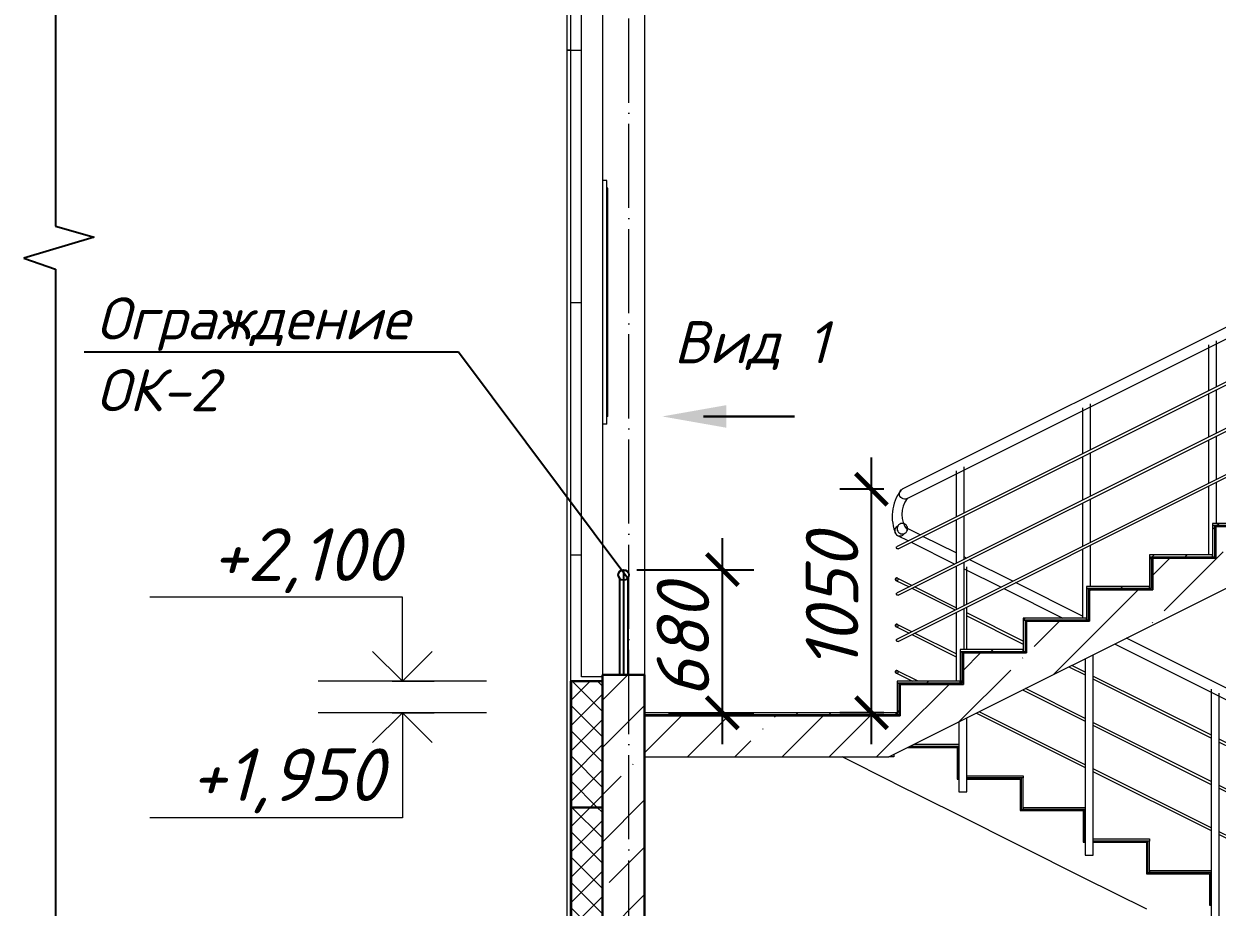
# Model space of a CAD drawing. Header units: millimetres. Extents: x 2655748 to 2694748, y -660716 to -632898.
# Drawn here: x 2669742 to 2675414, y -643606 to -639408 of the extents above; entities that cross this region are included whole.
import ezdxf

# ---------------------------------------------------------------- set-up
doc = ezdxf.new("R2010")
doc.units = ezdxf.units.MM
doc.header["$LTSCALE"] = 20
doc.linetypes.add('_ШПТ__20_т__2_5__Линия сетки', pattern=[25, 20, -2.5, 0, -2.5])
doc.linetypes.add('CENTER', pattern=[50.8, 31.75, -6.35, 6.35, -6.35])
doc.layers.add('ANNO-TEXT', color=251, linetype='Continuous')
for name, color, linetype, lineweight, true_color in [('Балясины', 7, 'Continuous', 9, 0x408080), ('Импосты витража', 7, 'Continuous', 9, 0x004080), ('Лестницы', 7, 'Continuous', 9, 0x506c76), ('Линии', 7, 'Continuous', 9, 0x00a600), ('Ограждение', 7, 'Continuous', 9, 0x408080), ('Панели витража', 7, 'Continuous', 9, 0x0080c0), ('Поручни', 7, 'Continuous', 9, 0x408080)]:
    doc.layers.add(name, color=color, linetype=linetype, lineweight=lineweight, true_color=true_color)
for name, color, linetype, lineweight in [('Высотные отметки', 7, 'Continuous', 9), ('Обобщенные модели', 7, 'Continuous', 18), ('ОСИ', 251, 'CENTER', 18), ('Разрезы', 7, 'Continuous', 9), ('Стены', 7, 'Continuous', 18), ('Стены разрез', 7, 'Continuous', 30), ('Стены штриховка', 7, 'Continuous', 30), ('Типовые аннотации', 7, 'Continuous', 18)]:
    doc.layers.add(name, color=color, linetype=linetype, lineweight=lineweight)
doc.styles.add('PDF ISOCPEUR Italic', font='isocpeui.ttf')
doc.styles.add('SPDS', font='isocpeui.ttf')
doc.dimstyles.new('м 100', dxfattribs={"dimscale": 100, "dimtxt": 2, "dimasz": 1.5, "dimexe": 1.5, "dimexo": 0.625, "dimtad": 1, "dimdec": 0, "dimrnd": 5, "dimtxsty": 'SPDS', "dimblk": 'ARCHTICK', "dimcen": 2.5, "dimdle": 1.5, "dimclrd": 256, "dimclre": 256, "dimclrt": 256, "dimadec": 0, "dimazin": 0, "dimtfac": 1, "dimtdec": 0, "dimtmove": 1, "dimatfit": 3, "dimldrblk": 'OPEN30', "dimfxl": 1, "dimarcsym": 0})
pattern_1 = [(45, (2677799.68, -641131.9), (-106.066, 106.066), [])]
pattern_2 = [(45, (2677799.675, -641131.91), (-60.1041, 60.1041), []), (135, (2677799.675, -641131.91), (-60.1041, -60.1041), [])]
pattern_3 = [(45, (2677799.68, -641131.9), (-224.506, 224.506), []), (45, (2678024.18, -641131.9), (-224.506, 224.506), [396.875, -79.375, 3.353, -76.022])]
pattern_4 = [(0, (2677799.68, -641131.91), (406.4, 101.6), [33.528, -271.272, 33.528, -271.272, -1625.6]), (0, (2677799.68, -641131.91), (406.4, 101.6), [-609.6, 33.528, -576.072, 33.528, -271.272, -711.2]), (0, (2677799.68, -641131.91), (406.4, 101.6), [-1524, 33.528, -169.672, 33.528, -474.472]), (120, (2677952.08, -641081.11), (-291.1882, 301.1527), [33.528, -271.272, 33.528, -271.272, -1625.6]), (120, (2677952.08, -641081.11), (-291.1882, 301.1527), [-609.6, 33.528, -576.072, 33.528, -271.272, -711.2]), (120, (2677952.08, -641081.11), (-291.1882, 301.1527), [-1524, 33.528, -169.672, 33.528, -474.472]), (240, (2678002.88, -640877.91), (-115.2118, -402.7527), [33.528, -271.272, 33.528, -271.272, -1625.6]), (240, (2678002.88, -640877.91), (-115.2118, -402.7527), [-609.6, 33.528, -576.072, 33.528, -271.272, -711.2]), (240, (2678002.88, -640877.91), (-115.2118, -402.7527), [-1524, 33.528, -169.672, 33.528, -474.472])]
pattern_5 = [(45, (2677799.68, -641131.9), (-235.732, 235.732), []), (45, (2677956.83, -641131.9), (-235.732, 235.732), [])]

# ---------------------------------------------------------------- blocks, each defined once
blk = doc.blocks.new('Прямоугольный импост - 50х100 мм RAL 9016-1207083-_О__Р__2-2_')
at = {"layer": 'Импосты витража', "color": 7}
for p, q in [((-225, 2120), (-225, 3310)), ((-125, 3310), (-125, 2130)), ((-125, 2120), (-225, 2120))]:
    blk.add_line(p, q, dxfattribs=at)
blk = doc.blocks.new('Прямоугольный импост - 50х100 мм RAL 9016-1207060-_О__Р__2-2_')
at = {"layer": 'Импосты витража', "color": 7}
for p, q in [((-225, 5680), (-125, 5680)), ((-225, 4490), (-225, 5680)), ((-125, 5680), (-125, 4490))]:
    blk.add_line(p, q, dxfattribs=at)
blk = doc.blocks.new('135_Витраж створка_Открывание_Профиль - Правое верхнее открывание-1512337-_О__Р__2-2_')
at = {"layer": 'Панели витража', "color": 7}
for p, q in [((-105, 4479), (-125, 4479)), ((-105, 3321), (-105, 4479)), ((-100, 4442.6), (-105, 4442.6)), ((-100, 3357.4), (-100, 4442.6)), ((-100, 3357.4), (-105, 3357.4)), ((-105, 3321), (-125, 3321))]:
    blk.add_line(p, q, dxfattribs=at)
blk = doc.blocks.new('Прямоугольный импост - 50х100 мм RAL 9016-1207086-_О__Р__2-2_')
at = {"layer": 'Импосты витража', "color": 7}
for p, q in [((-225, 3310), (-225, 4490)), ((-125, 4490), (-125, 3310))]:
    blk.add_line(p, q, dxfattribs=at)
blk = doc.blocks.new('Ограждение - 38 RAL 7004-1247687-_О__Р__2-2_')
at = {"layer": 'Балясины', "color": 7}
for p, q in [((4831, 4722.1), (4831, 4517.8)), ((4869, 4536.8), (4869, 4741.1)), ((4831, 4504.8), (4831, 4297.8)), ((4869, 4316.8), (4869, 4523.8)), ((4831, 4284.8), (4831, 4077.8)), ((4869, 4096.8), (4869, 4303.8)), ((4869, 3750), (4869, 4083.8)), ((4831, 4064.8), (4831, 3750))]:
    blk.add_line(p, q, dxfattribs=at)
blk = doc.blocks.new('Ограждение - 38 RAL 7004-1247689-_О__Р__2-2_')
at = {"layer": 'Балясины', "color": 7}
for p, q in [((4556, 4599.4), (4556, 4380.3)), ((4594, 4399.3), (4594, 4618.4)), ((4594, 4179.3), (4594, 4386.4)), ((4556, 4367.4), (4556, 4160.3)), ((4556, 4147.4), (4556, 3940.3)), ((4594, 3959.3), (4594, 4166.4)), ((4556, 3927.4), (4556, 3600)), ((4594, 3750), (4594, 3946.4))]:
    blk.add_line(p, q, dxfattribs=at)
blk = doc.blocks.new('Ограждение - 38 RAL 7004-V20-_О__Р__2-2_')
at = {"layer": 'Балясины', "color": 7}
for p, q in [((3994, 4099.3), (3994, 4318.4)), ((3956, 4299.4), (3956, 4080.3)), ((3994, 3879.3), (3994, 4086.5)), ((3956, 4067.5), (3956, 3860.3)), ((3994, 3659.3), (3994, 3866.5)), ((3956, 3847.5), (3956, 3640.3)), ((3994, 3450), (3994, 3646.5)), ((3956, 3627.5), (3956, 3300))]:
    blk.add_line(p, q, dxfattribs=at)
blk = doc.blocks.new('Ограждение - 38 RAL 7004-V21-_О__Р__2-2_')
at = {"layer": 'Балясины', "color": 7}
for p, q in [((3356, 3999.4), (3356, 3780.3)), ((3394, 3799.3), (3394, 4018.4)), ((3356, 3767.3), (3356, 3560.3)), ((3394, 3579.3), (3394, 3786.3)), ((3356, 3547.3), (3356, 3340.3)), ((3394, 3359.3), (3394, 3566.3)), ((3356, 3327.3), (3356, 3000)), ((3394, 3150), (3394, 3346.3))]:
    blk.add_line(p, q, dxfattribs=at)
blk = doc.blocks.new('Ограждение - 38 RAL 7004-V22-_О__Р__2-2_')
at = {"layer": 'Балясины', "color": 7}
for p, q in [((2194, 3199.1), (2194, 3418.4)), ((2156, 3399.4), (2156, 3180.1)), ((2194, 2979.1), (2194, 3186.3)), ((2156, 3167.3), (2156, 2960.1)), ((2194, 2759.1), (2194, 2966.3)), ((2156, 2947.3), (2156, 2740.1)), ((2156, 2727.3), (2156, 2400)), ((2194, 2550), (2194, 2746.3))]:
    blk.add_line(p, q, dxfattribs=at)
blk = doc.blocks.new('Ограждение - 38 RAL 7004-V23-_О__Р__2-2_')
at = {"layer": 'Балясины', "color": 7}
for p, q in [((1556, 3099.4), (1556, 2880.2)), ((1594, 2899.2), (1594, 3118.4)), ((1556, 2867.3), (1556, 2660.2)), ((1594, 2679.2), (1594, 2886.3)), ((1594, 2459.2), (1594, 2666.3)), ((1556, 2647.3), (1556, 2440.2)), ((1594, 2250), (1594, 2446.3)), ((1556, 2427.3), (1556, 2100))]:
    blk.add_line(p, q, dxfattribs=at)
blk = doc.blocks.new('Ограждение - 38 RAL 7004-V24-_О__Р__2-2_')
at = {"layer": 'Балясины', "color": 7}
for p, q in [((1606.5, 2465.5), (1606.5, 2643.2)), ((1606.5, 2250), (1606.5, 2452.6)), ((1568.5, 1906.5), (1568.5, 1573.8)), ((1606.5, 1573.8), (1606.5, 1925.5)), ((1568.5, 1573.8), (1587.5, 1573.8)), ((1587.5, 1573.8), (1606.5, 1573.8))]:
    blk.add_line(p, q, dxfattribs=at)
blk = doc.blocks.new('Ограждение - 38 RAL 7004-V25-_О__Р__2-2_')
at = {"layer": 'Балясины', "color": 7}
for p, q in [((2206.5, 1273.8), (2206.5, 2225.5)), ((2168.5, 2206.5), (2168.5, 1273.8)), ((2168.5, 1273.8), (2187.5, 1273.8)), ((2187.5, 1273.8), (2206.5, 1273.8))]:
    blk.add_line(p, q, dxfattribs=at)
blk = doc.blocks.new('Ограждение - 38 RAL 7004-V26-_О__Р__2-2_')
at = {"layer": 'Балясины', "color": 7}
for p, q in [((2768.5, 2062.2), (2768.5, 973.7)), ((2806.5, 973.7), (2806.5, 2043.2)), ((2768.5, 973.7), (2787.5, 973.7)), ((2787.5, 973.7), (2806.5, 973.7))]:
    blk.add_line(p, q, dxfattribs=at)
blk = doc.blocks.new('Ограждение - Ограждение-1239730-_О__Р__2-2_')
at = {"layer": 'Поручни', "color": 7}
for p, q in [((4850, 4787.5), (1300, 3012.5)), ((1322.4, 2967.8), (4872.4, 4742.8)), ((4875, 4540), (1275, 2740)), ((1280.4, 2729.3), (4880.4, 4529.3)), ((4875, 4320), (1275, 2520)), ((1280.4, 2509.3), (4880.4, 4309.3)), ((4875, 4100), (1275, 2300)), ((1280.4, 2289.3), (4880.4, 4089.3)), ((1277.6, 2792.8), (1329.3, 2766.9)), ((1385.2, 2794.9), (1325, 2825)), ((1556.3, 2709.4), (1398.2, 2788.4)), ((1342.3, 2760.5), (1549.4, 2656.9)), ((1605.3, 2684.9), (1593.7, 2690.6)), ((1825.3, 2574.8), (1618.2, 2678.4)), ((1593.7, 2634.7), (1769.4, 2546.9)), ((1269.6, 2579.3), (1331.8, 2548.2)), ((1345.2, 2554.9), (1278.4, 2588.3)), ((2156, 2409.5), (1838.2, 2568.4)), ((1344.8, 2541.7), (1551.1, 2438.5)), ((1556.2, 2449.4), (1358.2, 2548.4)), ((1782.3, 2540.5), (2063.2, 2400)), ((1874, 2290.5), (1606.1, 2424.4)), ((1606.1, 2411), (1875, 2276.6)), ((1269.6, 2359.3), (1331.8, 2328.2)), ((1345.2, 2334.9), (1278.4, 2368.3)), ((1556.1, 2229.5), (1358.2, 2328.4)), ((1344.8, 2321.7), (1556.1, 2216)), ((2309.3, 2276.9), (4875, 994.1)), ((4875, 1050), (2365.2, 2304.9)), ((2091.8, 2168.2), (2168.9, 2129.7)), ((2168.9, 2143.1), (2105.2, 2174.9)), ((1269.6, 2139.3), (1348.2, 2100)), ((1375, 2100), (1278.4, 2148.3)), ((2768.9, 1843.1), (2206.1, 2124.4)), ((2206.1, 2111), (2768.9, 1829.7)), ((1871.8, 2058.2), (2168.8, 1909.7)), ((2168.8, 1923.1), (1885.2, 2064.9)), ((1651.8, 1948.2), (2168.7, 1689.7)), ((2168.7, 1703.2), (1665.2, 1954.9)), ((2768.8, 1623.1), (2206.2, 1904.4)), ((2206.2, 1891), (2768.8, 1609.7)), ((3368.9, 1543.1), (2806.1, 1824.4)), ((2806.1, 1811), (3368.9, 1529.7)), ((2206.3, 1670.9), (2768.7, 1389.7)), ((2768.7, 1403.2), (2207.5, 1683.8)), ((3368.8, 1323.1), (2806.2, 1604.4)), ((2806.2, 1591), (3368.8, 1309.7)), ((3968.9, 1243.1), (3406.1, 1524.4)), ((3406.1, 1511), (3968.9, 1229.7)), ((3368.7, 1103.2), (2806.3, 1384.3)), ((2806.3, 1370.9), (3368.7, 1089.7)), ((3968.8, 1023.1), (3406.2, 1304.4)), ((3406.2, 1291), (3968.8, 1009.7)), ((4568.9, 943.1), (4006.1, 1224.4)), ((4006.1, 1211), (4568.9, 929.7)), ((3968.7, 803.2), (3406.3, 1084.3)), ((3406.3, 1070.9), (3968.7, 789.7)), ((4568.8, 723.1), (4006.2, 1004.4)), ((4006.2, 991), (4568.8, 709.7)), ((4875, 790), (4606.1, 924.4)), ((4606.1, 911), (4875, 776.6)), ((4568.7, 503.2), (4006.3, 784.3)), ((4006.3, 770.9), (4568.7, 489.7)), ((4875, 570), (4606.2, 704.4)), ((4606.2, 691), (4875, 556.6)), ((4875, 350), (4606.3, 484.3)), ((4607.5, 470.3), (4875, 336.6))]:
    blk.add_line(p, q, dxfattribs=at)
at = {"layer": 'Поручни', "color": 7, "flags": 128}
for points in [[(4871.5, 4787.7), (4867.7, 4792.7), (4862.5, 4796.7), (4856.5, 4799.1), (4850, 4800), (4843.5, 4799.1), (4837.5, 4796.7), (4832.3, 4792.7), (4828.3, 4787.5), (4825.9, 4781.5), (4825, 4775)], [(4850, 4787.5), (4856.2, 4789.6), (4862.7, 4790.1), (4869.1, 4788.9), (4875, 4786), (4879.9, 4781.7), (4883.5, 4776.3)], [(4883.5, 4776.3), (4885.7, 4770.2), (4886.1, 4763.6), (4884.9, 4757.2), (4882, 4751.4), (4877.8, 4746.4), (4872.4, 4742.8)], [(4875, 4540), (4873.4, 4539.8), (4872, 4539.2), (4870.8, 4538.2)], [(4875, 4540), (4876.5, 4540.5), (4878, 4540.6), (4879.6, 4540.3), (4881, 4539.6), (4882.2, 4538.6), (4883, 4537.3)], [(4883, 4537.3), (4883.6, 4535.8), (4883.7, 4534.3), (4883.4, 4532.7), (4882.7, 4531.3), (4881.7, 4530.1), (4880.4, 4529.3)], [(4875, 4320), (4873.4, 4319.8), (4872, 4319.2), (4870.8, 4318.2)], [(4875, 4320), (4876.5, 4320.5), (4878, 4320.6), (4879.6, 4320.3), (4881, 4319.6), (4882.2, 4318.6), (4883, 4317.3)], [(4883, 4317.3), (4883.6, 4315.8), (4883.7, 4314.3), (4883.4, 4312.7), (4882.7, 4311.3), (4881.7, 4310.1), (4880.4, 4309.3)], [(4875, 4100), (4873.4, 4099.8), (4872, 4099.2), (4870.8, 4098.2)], [(4875, 4100), (4876.5, 4100.5), (4878, 4100.6), (4879.6, 4100.3), (4881, 4099.6), (4882.2, 4098.6), (4883, 4097.3)], [(4883, 4097.3), (4883.6, 4095.8), (4883.7, 4094.3), (4883.4, 4092.7), (4882.7, 4091.3), (4881.7, 4090.1), (4880.4, 4089.3)], [(1288.8, 2979), (1286.7, 2985.1), (1286.2, 2991.6), (1287.5, 2998), (1290.3, 3003.9), (1294.6, 3008.8), (1300, 3012.5)], [(1322.4, 2967.8), (1316.2, 2965.6), (1309.7, 2965.2), (1303.3, 2966.4), (1297.4, 2969.3), (1292.5, 2973.6), (1288.8, 2979)], [(1278.4, 2837.9), (1275, 2836), (1270.1, 2831.7), (1266.5, 2826.3)], [(1325, 2825), (1324.1, 2831.5), (1321.7, 2837.5), (1317.7, 2842.7), (1312.5, 2846.7), (1306.5, 2849.1), (1300, 2850), (1293.5, 2849.1), (1287.5, 2846.7), (1282.3, 2842.7), (1278.3, 2837.5), (1275.9, 2831.5), (1275, 2825)], [(1266.5, 2826.3), (1264.3, 2820.2), (1263.9, 2813.6), (1265.1, 2807.2), (1268, 2801.4), (1272.2, 2796.4), (1277.6, 2792.8), (1283.8, 2790.6), (1290.3, 2790.2), (1296.7, 2791.4), (1302.6, 2794.3), (1307.5, 2798.6), (1310.2, 2802.2)], [(1275, 2825), (1275.9, 2818.5), (1278.3, 2812.5), (1282.3, 2807.3), (1287.5, 2803.3), (1293.5, 2800.9), (1300, 2800), (1306.5, 2800.9), (1312.5, 2803.3), (1317.7, 2807.3), (1321.7, 2812.5), (1324.1, 2818.5), (1325, 2825)], [(1272.3, 2732), (1271.8, 2733.4), (1271.7, 2735), (1272, 2736.5), (1272.7, 2737.9), (1273.7, 2739.1), (1275, 2740)], [(1280.4, 2729.3), (1278.9, 2728.8), (1277.3, 2728.6), (1275.8, 2728.9), (1274.4, 2729.6), (1273.2, 2730.7), (1272.3, 2732)], [(1267, 2587.3), (1266.4, 2585.8), (1266.3, 2584.3), (1266.6, 2582.7), (1267.3, 2581.3), (1268.3, 2580.1), (1269.6, 2579.3), (1271.1, 2578.8), (1272.3, 2578.6)], [(1275, 2590), (1273.5, 2590.5), (1272, 2590.6), (1270.4, 2590.3), (1269, 2589.6), (1267.8, 2588.6), (1267, 2587.3)], [(1281, 2584), (1280.8, 2585.6), (1280.2, 2587), (1279.2, 2588.2), (1278, 2589.2), (1276.6, 2589.8), (1275, 2590), (1273.4, 2589.8), (1272, 2589.2), (1270.8, 2588.2), (1269.8, 2587), (1269.2, 2585.6), (1269, 2584)], [(1269, 2584), (1269.2, 2582.4), (1269.8, 2581), (1270.8, 2579.8), (1272, 2578.8), (1273.4, 2578.2), (1275, 2578), (1276.6, 2578.2), (1278, 2578.8), (1279.2, 2579.8), (1280.2, 2581), (1280.8, 2582.4), (1281, 2584)], [(1272.3, 2512), (1271.8, 2513.4), (1271.7, 2515), (1272, 2516.5), (1272.7, 2517.9), (1273.7, 2519.1), (1275, 2520)], [(1280.4, 2509.3), (1278.9, 2508.8), (1277.3, 2508.6), (1275.8, 2508.9), (1274.4, 2509.6), (1273.2, 2510.7), (1272.3, 2512)], [(1267, 2367.3), (1266.4, 2365.8), (1266.3, 2364.3), (1266.6, 2362.7), (1267.3, 2361.3), (1268.3, 2360.1), (1269.6, 2359.3), (1271.1, 2358.8), (1272.3, 2358.6)], [(1275, 2370), (1273.5, 2370.5), (1272, 2370.6), (1270.4, 2370.3), (1269, 2369.6), (1267.8, 2368.6), (1267, 2367.3)], [(1281, 2364), (1280.8, 2365.6), (1280.2, 2367), (1279.2, 2368.2), (1278, 2369.2), (1276.6, 2369.8), (1275, 2370), (1273.4, 2369.8), (1272, 2369.2), (1270.8, 2368.2), (1269.8, 2367), (1269.2, 2365.6), (1269, 2364)], [(1269, 2364), (1269.2, 2362.4), (1269.8, 2361), (1270.8, 2359.8), (1272, 2358.8), (1273.4, 2358.2), (1275, 2358), (1276.6, 2358.2), (1278, 2358.8), (1279.2, 2359.8), (1280.2, 2361), (1280.8, 2362.4), (1281, 2364)], [(1272.3, 2292), (1271.8, 2293.4), (1271.7, 2295), (1272, 2296.5), (1272.7, 2297.9), (1273.7, 2299.1), (1275, 2300)], [(1280.4, 2289.3), (1278.9, 2288.8), (1277.3, 2288.6), (1275.8, 2288.9), (1274.4, 2289.6), (1273.2, 2290.7), (1272.3, 2292)], [(1267, 2147.3), (1266.4, 2145.8), (1266.3, 2144.3), (1266.6, 2142.7), (1267.3, 2141.3), (1268.3, 2140.1), (1269.6, 2139.3), (1271.1, 2138.8), (1272.3, 2138.6)], [(1275, 2150), (1273.5, 2150.5), (1272, 2150.6), (1270.4, 2150.3), (1269, 2149.6), (1267.8, 2148.6), (1267, 2147.3)], [(1281, 2144), (1280.8, 2145.6), (1280.2, 2147), (1279.2, 2148.2), (1278, 2149.2), (1276.6, 2149.8), (1275, 2150), (1273.4, 2149.8), (1272, 2149.2), (1270.8, 2148.2), (1269.8, 2147), (1269.2, 2145.6), (1269, 2144)], [(1269, 2144), (1269.2, 2142.4), (1269.8, 2141), (1270.8, 2139.8), (1272, 2138.8), (1273.4, 2138.2), (1275, 2138), (1276.6, 2138.2), (1278, 2138.8), (1279.2, 2139.8), (1280.2, 2141), (1280.8, 2142.4), (1281, 2144)], [(4875, 1050), (4875, 1049), (4875, 1046.3), (4875, 1041.8), (4875, 1036), (4875, 1029.3), (4875, 1022)], [(4875, 1022), (4875, 1014.8), (4875, 1008.1), (4875, 1002.3), (4875, 997.8), (4875, 995.1), (4875, 994.1)], [(4875, 790), (4875, 789.8), (4875, 789.1), (4875, 788), (4875, 786.6), (4875, 785), (4875, 783.3)], [(4875, 783.3), (4875, 781.6), (4875, 779.9), (4875, 778.5), (4875, 777.5), (4875, 776.8), (4875, 776.6)], [(4875, 570), (4875, 569.8), (4875, 569.1), (4875, 568), (4875, 566.6), (4875, 565), (4875, 563.3)], [(4875, 563.3), (4875, 561.6), (4875, 559.9), (4875, 558.5), (4875, 557.5), (4875, 556.8), (4875, 556.6)], [(4875, 350), (4875, 349.8), (4875, 349.1), (4875, 348), (4875, 346.6), (4875, 345), (4875, 343.3)], [(4875, 343.3), (4875, 341.6), (4875, 339.9), (4875, 338.5), (4875, 337.5), (4875, 336.8), (4875, 336.6)]]:
    blk.add_lwpolyline(points, dxfattribs=at)
for name, p in [('Ограждение - 38 RAL 7004-1247687-_О__Р__2-2_', (0, 0)), ('Ограждение - 38 RAL 7004-1247689-_О__Р__2-2_', (0, 0)), ('Ограждение - 38 RAL 7004-V20-_О__Р__2-2_', (0, 0)), ('Ограждение - 38 RAL 7004-V21-_О__Р__2-2_', (0, 0)), ('Ограждение - 38 RAL 7004-V21-_О__Р__2-2_', (-600, -300)), ('Ограждение - 38 RAL 7004-V22-_О__Р__2-2_', (0, 0)), ('Ограждение - 38 RAL 7004-V23-_О__Р__2-2_', (0, 0)), ('Ограждение - 38 RAL 7004-V24-_О__Р__2-2_', (0, 0)), ('Ограждение - 38 RAL 7004-V25-_О__Р__2-2_', (0, 0)), ('Ограждение - 38 RAL 7004-V26-_О__Р__2-2_', (0, 0)), ('Ограждение - 38 RAL 7004-V26-_О__Р__2-2_', (600, -300)), ('Ограждение - 38 RAL 7004-V26-_О__Р__2-2_', (1200, -600)), ('Ограждение - 38 RAL 7004-V26-_О__Р__2-2_', (1800, -900))]:
    blk.add_blockref(name, p)
blk = doc.blocks.new('190_ФЭ_Стена_Стык вертикальный - ФЭ-C1_110-1290850-_О__Р__2-2_')
at = {"layer": 'Обобщенные модели'}
for p, q in [((-278, 5100), (-295, 5100)), ((-295, 5100), (-295, 434.7)), ((-275, 5100), (-278, 5100)), ((-278, 5100), (-278, 491.6)), ((-278, 489.6), (-278, 485.7)), ((-277, 452.8), (-275, 454.7))]:
    blk.add_line(p, q, dxfattribs=at)
blk = doc.blocks.new('190_ФЭ_Стена_Стык вертикальный - ФЭ-C1_110-1306445-_О__Р__2-2_')
at = {"layer": 'Обобщенные модели'}
for p, q in [((-278, 5740), (-295, 5740)), ((-295, 5740), (-295, 5100)), ((-275, 5740), (-278, 5740)), ((-278, 5740), (-278, 5100)), ((-295, 5100), (-278, 5100)), ((-278, 5100), (-275, 5100))]:
    blk.add_line(p, q, dxfattribs=at)
blk = doc.blocks.new('Высотные отметки - Стрелка вниз-5092-_О__Р__2-2_')
at = {"layer": 'Типовые аннотации'}
for p, q in [((9547.4, 6900), (10347.4, 6900)), ((9947.4, 6900), (9947.4, 6400)), ((9947.4, 6400), (11147.4, 6400))]:
    blk.add_line(p, q, dxfattribs=at)
at = {"layer": 'Типовые аннотации', "lineweight": 20}
for q in [(9806, 6758.6), (10088.8, 6758.6)]:
    blk.add_line((9947.4, 6900), q, dxfattribs=at)
blk = doc.blocks.new('Высотные отметки - Стрелка вверх-5091-_О__Р__2-2_')
at = {"layer": 'Типовые аннотации'}
for p, q in [((14009.7, 2800), (15209.7, 2800)), ((14009.7, 2400), (14009.7, 2800)), ((13609.7, 2400), (14409.7, 2400))]:
    blk.add_line(p, q, dxfattribs=at)
at = {"layer": 'Типовые аннотации', "lineweight": 20}
for q in [(13868.3, 2541.4), (14151.1, 2541.4)]:
    blk.add_line((14009.7, 2400), q, dxfattribs=at)
blk = doc.blocks.new('_ARCHTICK')
at = {"color": 0, "linetype": 'ByBlock', "const_width": 0.15}
blk.add_lwpolyline([(-0.5, -0.5), (0.5, 0.5)], dxfattribs=at)
blk = doc.blocks.new('*D258')
at = {"lineweight": -2, "transparency": 16777216}
for p, q in [((2673770.7, -642831.9), (2673770.7, -641469.4)), ((2673829.8, -641619.4), (2673620.7, -641619.4)), ((2673829.8, -642681.9), (2673620.7, -642681.9))]:
    blk.add_line(p, q, dxfattribs=at)
at = {"layer": 'Defpoints', "color": 0, "transparency": 16777216}
for p in [(2673770.7, -641619.4), (2673892.3, -641619.4), (2673892.3, -642681.9)]:
    blk.add_point(p, dxfattribs=at)
at = {"lineweight": -2, "transparency": 16777216, "xscale": 150, "yscale": 150, "zscale": 150}
for p, rotation in [((2673770.7, -641619.4), 90), ((2673770.7, -642681.9), 270)]:
    blk.add_blockref('_ARCHTICK', p, dxfattribs=dict(at, rotation=rotation))
at = {"transparency": 16777216, "insert": (2673583.2, -642155.9), "char_height": 250, "attachment_point": 5, "rotation": 90, "style": 'SPDS'}
blk.add_mtext('1050', dxfattribs=at)
blk = doc.blocks.new('_OPEN30')
at = {"color": 0, "linetype": 'ByBlock'}
for p, q in [((-1, 0.268), (0, 0)), ((0, 0), (-1, -0.268)), ((0, 0), (-1, 0))]:
    blk.add_line(p, q, dxfattribs=at)
blk = doc.blocks.new('*D265')
at = {"lineweight": -2, "transparency": 16777216}
for p, q in [((2673062.1, -642831.9), (2673062.1, -641851.9)), ((2672654.8, -642001.9), (2673212.1, -642001.9)), ((2672805.9, -642681.9), (2673212.1, -642681.9))]:
    blk.add_line(p, q, dxfattribs=at)
at = {"layer": 'Defpoints', "color": 0, "transparency": 16777216}
for p in [(2672592.3, -642001.9), (2673062.1, -642001.9), (2672743.4, -642681.9)]:
    blk.add_point(p, dxfattribs=at)
at = {"lineweight": -2, "transparency": 16777216, "xscale": 150, "yscale": 150, "zscale": 150}
for p, rotation in [((2673062.1, -642001.9), 90), ((2673062.1, -642681.9), 270)]:
    blk.add_blockref('_ARCHTICK', p, dxfattribs=dict(at, rotation=rotation))
at = {"transparency": 16777216, "insert": (2672874.6, -642341.9), "char_height": 250, "attachment_point": 5, "rotation": 90, "style": 'SPDS'}
blk.add_mtext('680', dxfattribs=at)

msp = doc.modelspace()

# ---------------------------------------------------------------- hatches: boundary and pattern name
at = {"layer": 'Лестницы'}
h = msp.add_hatch(dxfattribs=at)
h.set_pattern_fill('FP_30', style=0, pattern_type=2)
h.set_pattern_definition(pattern_4)
h.paths.add_polyline_path([(2673902.3, -642696.9), (2673907.3, -642696.9), (2673907.3, -642546.9), (2674207.3, -642546.9), (2674207.3, -642396.9), (2674507.3, -642396.9), (2674507.3, -642246.9), (2674807.3, -642246.9), (2674807.3, -642096.9), (2675107.3, -642096.9), (2675107.3, -641946.9), (2675407.3, -641946.9), (2675407.3, -641796.9), (2675707.3, -641796.9), (2675707.3, -641646.9), (2676007.3, -641646.9), (2676007.3, -641496.9), (2676307.3, -641496.9), (2676307.3, -641346.9), (2676607.3, -641346.9), (2676607.3, -641196.9), (2676907.3, -641196.9), (2676907.3, -641046.9), (2677207.3, -641046.9), (2677207.3, -640896.9), (2677502.3, -640896.9), (2677502.3, -640891.9), (2677202.3, -640891.9), (2677202.3, -641041.9), (2676902.3, -641041.9), (2676902.3, -641191.9), (2676602.3, -641191.9), (2676602.3, -641341.9), (2676302.3, -641341.9), (2676302.3, -641491.9), (2676002.3, -641491.9), (2676002.3, -641641.9), (2675702.3, -641641.9), (2675702.3, -641791.9), (2675402.3, -641791.9), (2675402.3, -641941.9), (2675102.3, -641941.9), (2675102.3, -642091.9), (2674802.3, -642091.9), (2674802.3, -642241.9), (2674502.3, -642241.9), (2674502.3, -642391.9), (2674202.3, -642392), (2674202.3, -642541.9), (2673902.3, -642541.9), (2673902.3, -642543.7)], flags=0)
h = msp.add_hatch(dxfattribs=at)
h.set_pattern_fill('FP_27', style=0, pattern_type=2)
h.set_pattern_definition(pattern_3)
h.paths.add_polyline_path([(2673907.3, -642864.6), (2677507.3, -641064.6), (2677507.3, -640896.9), (2677207.3, -640896.9), (2677207.3, -641046.9), (2676907.3, -641046.9), (2676907.3, -641196.9), (2676607.3, -641196.9), (2676607.3, -641346.9), (2676307.3, -641346.9), (2676307.3, -641496.9), (2676007.3, -641496.9), (2676007.3, -641646.9), (2675707.3, -641646.9), (2675707.3, -641796.9), (2675407.3, -641796.9), (2675407.3, -641946.9), (2675107.3, -641946.9), (2675107.3, -642096.9), (2674807.3, -642096.9), (2674807.3, -642246.9), (2674507.3, -642246.9), (2674507.3, -642396.9), (2674207.3, -642396.9), (2674207.3, -642546.9), (2673907.3, -642546.9), (2673907.3, -642745.9)], flags=0)
h = msp.add_hatch(dxfattribs=at)
h.set_pattern_fill('FP_35', style=0, pattern_type=2)
h.set_pattern_definition(pattern_5)
h.paths.add_polyline_path([(2675392.3, -641791.9), (2675692.3, -641791.9), (2675692.3, -641781.9), (2675392.3, -641781.9)], flags=0)
h = msp.add_hatch(dxfattribs=at)
h.set_pattern_fill('FP_35', style=0, pattern_type=2)
h.set_pattern_definition(pattern_5)
h.paths.add_polyline_path([(2675392.3, -641941.9), (2675402.3, -641941.9), (2675402.3, -641791.9), (2675392.3, -641791.9)], flags=0)
h = msp.add_hatch(dxfattribs=at)
h.set_pattern_fill('FP_35', style=0, pattern_type=2)
h.set_pattern_definition(pattern_5)
h.paths.add_polyline_path([(2675092.3, -641941.9), (2675392.3, -641941.9), (2675392.3, -641931.9), (2675092.3, -641931.9), (2675092.3, -641936.9)], flags=0)
h = msp.add_hatch(dxfattribs=at)
h.set_pattern_fill('FP_35', style=0, pattern_type=2)
h.set_pattern_definition(pattern_5)
h.paths.add_polyline_path([(2675092.3, -642091.9), (2675102.3, -642091.9), (2675102.3, -641941.9), (2675092.3, -641941.9)], flags=0)
h = msp.add_hatch(dxfattribs=at)
h.set_pattern_fill('FP_35', style=0, pattern_type=2)
h.set_pattern_definition(pattern_5)
h.paths.add_polyline_path([(2674792.3, -642091.9), (2675092.3, -642091.9), (2675092.3, -642081.9), (2674792.3, -642081.9)], flags=0)
h = msp.add_hatch(dxfattribs=at)
h.set_pattern_fill('FP_35', style=0, pattern_type=2)
h.set_pattern_definition(pattern_5)
h.paths.add_polyline_path([(2674792.3, -642241.9), (2674792.3, -642231.9), (2674492.3, -642231.9), (2674492.3, -642241.9), (2674708.2, -642241.9)], flags=0)
h = msp.add_hatch(dxfattribs=at)
h.set_pattern_fill('FP_35', style=0, pattern_type=2)
h.set_pattern_definition(pattern_5)
h.paths.add_polyline_path([(2674192.3, -642391.9), (2674492.3, -642391.9), (2674492.3, -642381.9), (2674192.3, -642381.9)], flags=0)
h = msp.add_hatch(dxfattribs=at)
h.set_pattern_fill('FP_35', style=0, pattern_type=2)
h.set_pattern_definition(pattern_5)
h.paths.add_polyline_path([(2674202.3, -642541.9), (2674202.3, -642391.9), (2674192.3, -642392), (2674192.3, -642541.9)], flags=0)
h = msp.add_hatch(dxfattribs=at)
h.set_pattern_fill('FP_35', style=0, pattern_type=2)
h.set_pattern_definition(pattern_5)
h.paths.add_polyline_path([(2674168.4, -642541.9), (2674192.3, -642541.9), (2674192.3, -642531.9), (2673892.3, -642531.9), (2673892.3, -642541.9), (2674078.4, -642541.9)], flags=0)
h = msp.add_hatch(dxfattribs=at)
h.set_pattern_fill('FP_35', style=0, pattern_type=2)
h.set_pattern_definition(pattern_5)
h.paths.add_polyline_path([(2673892.3, -642691.9), (2673902.3, -642691.9), (2673902.3, -642541.9), (2673892.3, -642541.9), (2673892.3, -642543.7)], flags=0)
h = msp.add_hatch(dxfattribs=at)
h.set_pattern_fill('FP_35', style=0, pattern_type=2)
h.set_pattern_definition(pattern_5)
h.paths.add_polyline_path([(2673718.5, -642691.9), (2673892.3, -642691.9), (2673892.3, -642681.9), (2672692.3, -642681.9), (2672692.3, -642691.9), (2673358.7, -642691.9)], flags=0)
h = msp.add_hatch(dxfattribs=at)
h.set_pattern_fill('FP_30', style=0, pattern_type=2)
h.set_pattern_definition(pattern_4)
h.paths.add_polyline_path([(2672692.3, -642696.9), (2673902.3, -642696.9), (2673902.3, -642691.9), (2672692.3, -642691.9)], flags=0)
h = msp.add_hatch(dxfattribs=at)
h.set_pattern_fill('FP_27', style=0, pattern_type=2)
h.set_pattern_definition(pattern_3)
h.paths.add_polyline_path([(2673718.5, -642891.9), (2673852.7, -642891.9), (2673907.3, -642864.6), (2673907.3, -642696.9), (2672692.3, -642696.9), (2672692.3, -642891.9), (2673358.7, -642891.9)], flags=0)
at = {"layer": 'Разрезы', "extrusion": (0, 0, -1)}
msp.add_hatch(color=256, dxfattribs=at).paths.add_polyline_path([(-2673080.5, -641327.2), (-2672776.3, -641273.6), (-2673080.5, -641219.9)], flags=0)
at = {"layer": 'Стены штриховка', "lineweight": 9}
h = msp.add_hatch(dxfattribs=at)
h.set_pattern_fill('FP_27', color=256, style=0, pattern_type=2)
h.set_pattern_definition(pattern_3)
h.paths.add_polyline_path([(2672692.3, -644731.9), (2672692.3, -642501.9), (2672492.3, -642501.9), (2672492.3, -644731.9), (2672639, -644731.9)])
h.paths.add_polyline_path([(2672492.3, -638901.9), (2672692.3, -638901.9), (2672692.3, -636461.9), (2672492.3, -636461.9)])
h = msp.add_hatch(dxfattribs=at)
h.set_pattern_fill('FP_32', color=256, style=0, pattern_type=2)
h.set_pattern_definition(pattern_1)
h.paths.add_polyline_path([(2672342.3, -643131.9), (2672344.3, -643131.9), (2672344.3, -642531.9), (2672342.3, -642531.9)], flags=0)
h = msp.add_hatch(dxfattribs=at)
h.set_pattern_fill('FP_34', color=256, style=0, pattern_type=2)
h.set_pattern_definition(pattern_2)
h.paths.add_polyline_path([(2672490.3, -643131.9), (2672490.3, -642531.9), (2672344.3, -642531.9), (2672344.3, -643131.9)], flags=0)
h = msp.add_hatch(dxfattribs=at)
h.set_pattern_fill('FP_32', color=256, style=0, pattern_type=2)
h.set_pattern_definition(pattern_1)
h.paths.add_polyline_path([(2672490.3, -643131.9), (2672492.3, -643131.9), (2672492.3, -642531.9), (2672490.3, -642531.9)], flags=0)
h = msp.add_hatch(dxfattribs=at)
h.set_pattern_fill('FP_32', color=256, style=0, pattern_type=2)
h.set_pattern_definition(pattern_1)
h.paths.add_polyline_path([(2672342.3, -644331.9), (2672344.3, -644331.9), (2672344.3, -643131.9), (2672342.3, -643131.9), (2672342.3, -644161.6)], flags=0)
h = msp.add_hatch(dxfattribs=at)
h.set_pattern_fill('FP_34', color=256, style=0, pattern_type=2)
h.set_pattern_definition(pattern_2)
h.paths.add_polyline_path([(2672344.3, -644331.9), (2672490.3, -644331.9), (2672490.3, -643131.9), (2672344.3, -643131.9), (2672344.3, -644161.6)], flags=0)
h = msp.add_hatch(dxfattribs=at)
h.set_pattern_fill('FP_32', color=256, style=0, pattern_type=2)
h.set_pattern_definition(pattern_1)
h.paths.add_polyline_path([(2672490.3, -644331.9), (2672492.3, -644331.9), (2672492.3, -643131.9), (2672490.3, -643131.9), (2672490.3, -644161.6)], flags=0)

# ---------------------------------------------------------------- linework, layer by layer
for p, q in [((2669891.7, -633029.9), (2669891.7, -640368.9)), ((2669891.7, -640368.9), (2670076.7, -640420.9)), ((2670076.7, -640420.9), (2669741.7, -640521.9)), ((2669741.7, -640521.9), (2669891.7, -640573.9)), ((2669891.7, -640573.9), (2669891.7, -646452.9)), ((2670029, -640966.1), (2671807.1, -640966.1)), ((2671807.1, -640966.1), (2672612.3, -642041.9)), ((2672592.3, -642001.9), (2672592.3, -642501.9)), ((2672572.3, -642041.9), (2672572.3, -642501.9)), ((2672612.3, -642041.9), (2672612.3, -642501.9))]:
    msp.add_line(p, q)
msp.add_circle((2672592.3, -642026.9), 25)
at = {"lineweight": 9}
msp.add_arc((2674073.1, -641748.1), 204.2, 143.1255, 204.5722, dxfattribs=at)
at = {"layer": 'Высотные отметки'}
for p, q in [((2671492.3, -642531.9), (2671583.9, -642531.9)), ((2671583.9, -642531.9), (2671540.8, -642531.9)), ((2671492.3, -642681.9), (2671583.9, -642681.9)), ((2671583.9, -642681.9), (2671540.8, -642681.9))]:
    msp.add_line(p, q, dxfattribs=at)
at = {"layer": 'Лестницы', "color": 7, "lineweight": 18}
for p, q in [((2673907.3, -642864.6), (2677507.3, -641064.6)), ((2675692.3, -641781.9), (2675392.3, -641781.9)), ((2675392.3, -641781.9), (2675392.3, -641791.9)), ((2675392.3, -641791.9), (2675392.3, -641941.9)), ((2675402.3, -641791.9), (2675392.3, -641791.9)), ((2675392.3, -641791.9), (2675692.3, -641791.9)), ((2675702.3, -641791.9), (2675402.3, -641791.9)), ((2675402.3, -641791.9), (2675402.3, -641941.9)), ((2675402.3, -641941.9), (2675402.3, -641791.9)), ((2675407.3, -641946.9), (2675407.3, -641796.9)), ((2675407.3, -641796.9), (2675707.3, -641796.9)), ((2675707.3, -641796.9), (2675407.3, -641796.9)), ((2675407.3, -641796.9), (2675407.3, -641946.9)), ((2675392.3, -641931.9), (2675092.3, -641931.9)), ((2675092.3, -641931.9), (2675092.3, -641941.9)), ((2675092.3, -641941.9), (2675092.3, -642091.9)), ((2675102.3, -641941.9), (2675092.3, -641941.9)), ((2675092.3, -641941.9), (2675392.3, -641941.9)), ((2675402.3, -641941.9), (2675102.3, -641941.9)), ((2675102.3, -641941.9), (2675102.3, -642091.9)), ((2675102.3, -642091.9), (2675102.3, -641941.9)), ((2675107.3, -642096.9), (2675107.3, -641946.9)), ((2675107.3, -641946.9), (2675407.3, -641946.9)), ((2675407.3, -641946.9), (2675107.3, -641946.9)), ((2675107.3, -641946.9), (2675107.3, -642096.9)), ((2675392.3, -641941.9), (2675392.3, -641931.9)), ((2675392.3, -641941.9), (2675402.3, -641941.9)), ((2675092.3, -642081.9), (2674792.3, -642081.9)), ((2674792.3, -642081.9), (2674792.3, -642091.9)), ((2674792.3, -642091.9), (2674792.3, -642241.9)), ((2674802.3, -642091.9), (2674792.3, -642091.9)), ((2674792.3, -642091.9), (2675092.3, -642091.9)), ((2675102.3, -642091.9), (2674802.3, -642091.9)), ((2674802.3, -642091.9), (2674802.3, -642241.9)), ((2674802.3, -642241.9), (2674802.3, -642091.9)), ((2674807.3, -642246.9), (2674807.3, -642096.9)), ((2674807.3, -642096.9), (2675107.3, -642096.9)), ((2675107.3, -642096.9), (2674807.3, -642096.9)), ((2674807.3, -642096.9), (2674807.3, -642246.9)), ((2675092.3, -642091.9), (2675092.3, -642081.9)), ((2675092.3, -642091.9), (2675102.3, -642091.9)), ((2674792.3, -642231.9), (2674492.3, -642231.9)), ((2674492.3, -642231.9), (2674492.3, -642241.9)), ((2674792.3, -642241.9), (2674792.3, -642231.9)), ((2674492.3, -642241.9), (2674492.3, -642391.9)), ((2674502.3, -642241.9), (2674492.3, -642241.9)), ((2674492.3, -642241.9), (2674792.3, -642241.9)), ((2674802.3, -642241.9), (2674502.3, -642241.9)), ((2674502.3, -642241.9), (2674502.3, -642391.9)), ((2674502.3, -642391.9), (2674502.3, -642241.9)), ((2674507.3, -642396.9), (2674507.3, -642246.9)), ((2674507.3, -642246.9), (2674807.3, -642246.9)), ((2674807.3, -642246.9), (2674507.3, -642246.9)), ((2674507.3, -642246.9), (2674507.3, -642396.9)), ((2674792.3, -642241.9), (2674802.3, -642241.9)), ((2674492.3, -642381.9), (2674192.3, -642381.9)), ((2674192.3, -642381.9), (2674192.3, -642391.9)), ((2674192.3, -642391.9), (2674192.3, -642541.9)), ((2674202.3, -642391.9), (2674192.3, -642391.9)), ((2674192.3, -642391.9), (2674492.3, -642391.9)), ((2674502.3, -642391.9), (2674202.3, -642391.9)), ((2674202.3, -642391.9), (2674202.3, -642541.9)), ((2674202.3, -642541.9), (2674202.3, -642391.9)), ((2674207.3, -642546.9), (2674207.3, -642396.9)), ((2674207.3, -642396.9), (2674507.3, -642396.9)), ((2674507.3, -642396.9), (2674207.3, -642396.9)), ((2674207.3, -642396.9), (2674207.3, -642546.9)), ((2674492.3, -642391.9), (2674492.3, -642381.9)), ((2674492.3, -642391.9), (2674502.3, -642391.9)), ((2674192.3, -642531.9), (2673892.3, -642531.9)), ((2673892.3, -642531.9), (2673892.3, -642541.9)), ((2673892.3, -642541.9), (2673892.3, -642691.9)), ((2673902.3, -642541.9), (2673892.3, -642541.9)), ((2673892.3, -642541.9), (2674192.3, -642541.9)), ((2674202.3, -642541.9), (2673902.3, -642541.9)), ((2673902.3, -642541.9), (2673902.3, -642691.9)), ((2673902.3, -642691.9), (2673902.3, -642541.9)), ((2673907.3, -642696.9), (2673907.3, -642546.9)), ((2673907.3, -642546.9), (2674207.3, -642546.9)), ((2674207.3, -642546.9), (2673907.3, -642546.9)), ((2673907.3, -642546.9), (2673907.3, -642696.9)), ((2674192.3, -642541.9), (2674192.3, -642531.9)), ((2674192.3, -642541.9), (2674202.3, -642541.9)), ((2673892.3, -642681.9), (2672692.3, -642681.9)), ((2672692.3, -642681.9), (2672692.3, -642691.9)), ((2673892.3, -642691.9), (2673892.3, -642681.9)), ((2673902.3, -642691.9), (2672692.3, -642691.9)), ((2672692.3, -642691.9), (2672692.3, -642696.9)), ((2672692.3, -642691.9), (2673892.3, -642691.9)), ((2672692.3, -642696.9), (2673902.3, -642696.9)), ((2673907.3, -642696.9), (2672692.3, -642696.9)), ((2672692.3, -642696.9), (2672692.3, -642891.9)), ((2673892.3, -642691.9), (2673902.3, -642691.9)), ((2673902.3, -642696.9), (2673907.3, -642696.9)), ((2672692.3, -642891.9), (2673852.7, -642891.9)), ((2673852.7, -642891.9), (2673907.3, -642864.6))]:
    msp.add_line(p, q, dxfattribs=at)
at = {"layer": 'Лестницы', "color": 7}
for p, q in [((2673942.7, -642846.9), (2674177.3, -642846.9)), ((2673942.7, -642846.9), (2674177.3, -642846.9)), ((2673952.7, -642841.9), (2674182.3, -642841.9)), ((2674185.9, -642841.9), (2673952.7, -642841.9)), ((2673972.7, -642831.9), (2674185.9, -642831.9)), ((2674177.3, -642846.9), (2674177.3, -642996.9)), ((2674177.3, -642846.9), (2674177.3, -642996.9)), ((2674182.3, -642841.9), (2674182.3, -642991.9)), ((2674185.9, -642841.9), (2674182.3, -642841.9)), ((2674182.3, -642841.9), (2674182.3, -642991.9)), ((2673877.3, -643014.6), (2673631.9, -642891.9)), ((2673877.3, -642891.9), (2673852.7, -642891.9)), ((2673877.3, -642879.6), (2673877.3, -642891.9)), ((2673877.3, -643014.6), (2674177.3, -643164.6)), ((2674177.3, -642996.9), (2674182.3, -642996.9)), ((2674177.3, -642996.9), (2674185.8, -642996.9)), ((2674182.3, -642991.9), (2674185.8, -642991.9)), ((2674182.3, -642991.9), (2674185.8, -642991.9)), ((2674182.3, -642996.9), (2674185.8, -642996.9)), ((2674223.7, -642981.9), (2674492.3, -642981.9)), ((2674223.7, -642991.9), (2674482.3, -642991.9)), ((2674492.3, -642991.9), (2674223.7, -642991.9)), ((2674223.7, -642996.9), (2674477.3, -642996.9)), ((2674223.7, -642996.9), (2674477.3, -642996.9)), ((2674477.3, -642996.9), (2674477.3, -643146.9)), ((2674477.3, -642996.9), (2674477.3, -643146.9)), ((2674482.3, -642991.9), (2674482.3, -643141.9)), ((2674492.3, -642991.9), (2674482.3, -642991.9)), ((2674482.3, -642991.9), (2674482.3, -643141.9)), ((2674492.3, -642981.9), (2674492.3, -642991.9)), ((2674492.3, -643141.9), (2674492.3, -642991.9)), ((2674492.3, -643131.9), (2674785.9, -643131.9)), ((2674492.3, -643131.9), (2674492.3, -643141.9)), ((2674177.3, -643164.6), (2674477.3, -643314.6)), ((2674477.3, -643146.9), (2674482.3, -643146.9)), ((2674477.3, -643146.9), (2674777.3, -643146.9)), ((2674482.3, -643141.9), (2674782.3, -643141.9)), ((2674482.3, -643141.9), (2674492.3, -643141.9)), ((2674482.3, -643146.9), (2674777.3, -643146.9)), ((2674785.9, -643141.9), (2674492.3, -643141.9)), ((2674777.3, -643146.9), (2674777.3, -643296.9)), ((2674777.3, -643146.9), (2674777.3, -643296.9)), ((2674782.3, -643141.9), (2674782.3, -643291.9)), ((2674785.9, -643141.9), (2674782.3, -643141.9)), ((2674782.3, -643141.9), (2674782.3, -643291.9)), ((2674777.3, -643296.9), (2674782.3, -643296.9)), ((2674777.3, -643296.9), (2674785.8, -643296.9)), ((2674782.3, -643291.9), (2674785.8, -643291.9)), ((2674782.3, -643291.9), (2674785.8, -643291.9)), ((2674782.3, -643296.9), (2674785.8, -643296.9)), ((2674823.7, -643281.9), (2675092.3, -643281.9)), ((2674823.7, -643291.9), (2675082.3, -643291.9)), ((2675092.3, -643291.9), (2674823.7, -643291.9)), ((2674823.7, -643296.9), (2675077.3, -643296.9)), ((2674823.7, -643296.9), (2675077.3, -643296.9)), ((2675077.3, -643296.9), (2675077.3, -643446.9)), ((2675077.3, -643296.9), (2675077.3, -643446.9)), ((2675082.3, -643291.9), (2675082.3, -643441.9)), ((2675092.3, -643291.9), (2675082.3, -643291.9)), ((2675082.3, -643291.9), (2675082.3, -643441.9)), ((2675092.3, -643281.9), (2675092.3, -643291.9)), ((2675092.3, -643441.9), (2675092.3, -643291.9)), ((2674477.3, -643314.6), (2674777.3, -643464.6)), ((2674777.3, -643464.6), (2675077.3, -643614.6)), ((2675077.3, -643446.9), (2675082.3, -643446.9)), ((2675077.3, -643446.9), (2675377.3, -643446.9)), ((2675082.3, -643441.9), (2675382.3, -643441.9)), ((2675082.3, -643441.9), (2675092.3, -643441.9)), ((2675082.3, -643446.9), (2675377.3, -643446.9)), ((2675092.3, -643431.9), (2675385.9, -643431.9)), ((2675092.3, -643431.9), (2675092.3, -643441.9)), ((2675385.9, -643441.9), (2675092.3, -643441.9)), ((2675377.3, -643446.9), (2675377.3, -643596.9)), ((2675377.3, -643446.9), (2675377.3, -643596.9)), ((2675382.3, -643441.9), (2675382.3, -643591.9)), ((2675385.9, -643441.9), (2675382.3, -643441.9)), ((2675382.3, -643441.9), (2675382.3, -643591.9)), ((2675382.3, -643591.9), (2675385.8, -643591.9)), ((2675382.3, -643591.9), (2675385.8, -643591.9)), ((2675377.3, -643596.9), (2675382.3, -643596.9)), ((2675377.3, -643596.9), (2675385.8, -643596.9)), ((2675382.3, -643596.9), (2675385.8, -643596.9))]:
    msp.add_line(p, q, dxfattribs=at)
at = {"layer": 'Линии', "color": 7, "true_color": 0xffffff}
for p, q in [((2671492.3, -642531.9), (2671692.3, -642531.9)), ((2671492.3, -642681.9), (2671692.3, -642681.9))]:
    msp.add_line(p, q, dxfattribs=at)
at = {"layer": 'Ограждение', "color": 7, "lineweight": 9}
msp.add_arc((2674037.2, -641737.6), 122.2, 143.0347, 218.3377, dxfattribs=at)
at = {"layer": 'ОСИ', "linetype": '_ШПТ__20_т__2_5__Линия сетки'}
msp.add_line((2672617.3, -647284.1), (2672617.3, -635575), dxfattribs=at)
at = {"layer": 'Разрезы', "lineweight": 30, "extrusion": (0, 0, -1)}
msp.add_line((2672971.5, -641273.6), (2673405, -641273.6), dxfattribs=at)
at = {"layer": 'Стены'}
for p, q in [((2672342.3, -642531.9), (2672342.3, -638931.9)), ((2672692.3, -638901.9), (2672692.3, -642501.9)), ((2672342.3, -639531.9), (2672392.3, -639531.9)), ((2672342.3, -640731.9), (2672392.3, -640731.9)), ((2672342.3, -641931.9), (2672392.3, -641931.9))]:
    msp.add_line(p, q, dxfattribs=at)
at = {"layer": 'Стены разрез'}
for p, q in [((2672692.3, -642501.9), (2672492.3, -642501.9)), ((2672492.3, -642501.9), (2672492.3, -644731.9)), ((2672692.3, -644631.9), (2672692.3, -642501.9)), ((2672342.3, -642531.9), (2672342.3, -644331.9)), ((2672492.3, -642531.9), (2672342.3, -642531.9)), ((2672492.3, -643131.9), (2672342.3, -643131.9))]:
    msp.add_line(p, q, dxfattribs=at)
at = {"layer": 'Стены штриховка', "lineweight": 9}
for p, q in [((2672344.3, -642531.9), (2672344.3, -644331.9)), ((2672490.3, -642531.9), (2672490.3, -644331.9))]:
    msp.add_line(p, q, dxfattribs=at)

# ---------------------------------------------------------------- block references
at = {"layer": 'Высотные отметки', "lineweight": 20, "extrusion": (0, 0, -1)}
for name, p in [('Высотные отметки - Стрелка вверх-5091-_О__Р__2-2_', (-2685550.5, -644931.9)), ('Высотные отметки - Стрелка вниз-5092-_О__Р__2-2_', (-2681488.3, -649581.9))]:
    msp.add_blockref(name, p, dxfattribs=at)
at = {"layer": 'Импосты витража', "color": 7}
for name in ['Прямоугольный импост - 50х100 мм RAL 9016-1207060-_О__Р__2-2_', 'Прямоугольный импост - 50х100 мм RAL 9016-1207086-_О__Р__2-2_', 'Прямоугольный импост - 50х100 мм RAL 9016-1207083-_О__Р__2-2_']:
    msp.add_blockref(name, (2672617.3, -644631.9), dxfattribs=at)
at = {"layer": 'Обобщенные модели'}
for name in ['190_ФЭ_Стена_Стык вертикальный - ФЭ-C1_110-1306445-_О__Р__2-2_', '190_ФЭ_Стена_Стык вертикальный - ФЭ-C1_110-1290850-_О__Р__2-2_']:
    msp.add_blockref(name, (2672617.3, -644631.9), dxfattribs=at)
at = {"layer": 'Ограждение', "color": 7}
msp.add_blockref('Ограждение - Ограждение-1239730-_О__Р__2-2_', (2672617.3, -644631.9), dxfattribs=at)
at = {"layer": 'Панели витража', "color": 7}
msp.add_blockref('135_Витраж створка_Открывание_Профиль - Правое верхнее открывание-1512337-_О__Р__2-2_', (2672617.3, -644631.9), dxfattribs=at)

# ---------------------------------------------------------------- texts
at = {"layer": 'ANNO-TEXT', "color": 7, "lineweight": 0, "attachment_point": 1, "line_spacing_factor": 1.022761, "style": 'PDF ISOCPEUR Italic'}
for s, insert, char_height, width in [('Ограждение ОК-2', (2670085.3, -640707.7), 200, 1830.187), ('Вид 1', (2672831.2, -640820.8), 200, 1830.187), ('+2,100', (2670633.5, -641805.2), 250, 1028.823), ('+1,950', (2670533.5, -642851.4), 250, 1028.823)]:
    msp.add_mtext(s, dxfattribs=dict(at, insert=insert, char_height=char_height, width=width))

# ---------------------------------------------------------------- dimensions: what is measured, and where the dimension line sits
dim = msp.add_linear_dim(base=(2673770.7, -641619.4), p1=(2673892.3, -642681.9), p2=(2673892.3, -641619.4), angle=90, text='1050', dimstyle='м 100', override={"dimtxt": 2.5})
dim.commit()
dim.dimension.update_dxf_attribs({"geometry": '*D258', "text_midpoint": (2673770.7, -642155.9), "dimtype": 160})
dim = msp.add_linear_dim(base=(2673062.1, -642001.9), p1=(2672743.4, -642681.9), p2=(2672592.3, -642001.9), angle=90, dimstyle='м 100', override={"dimtxt": 2.5})
dim.commit()
dim.dimension.update_dxf_attribs({"geometry": '*D265', "text_midpoint": (2672874.6, -642341.9)})

doc.saveas('drawing.dxf')
